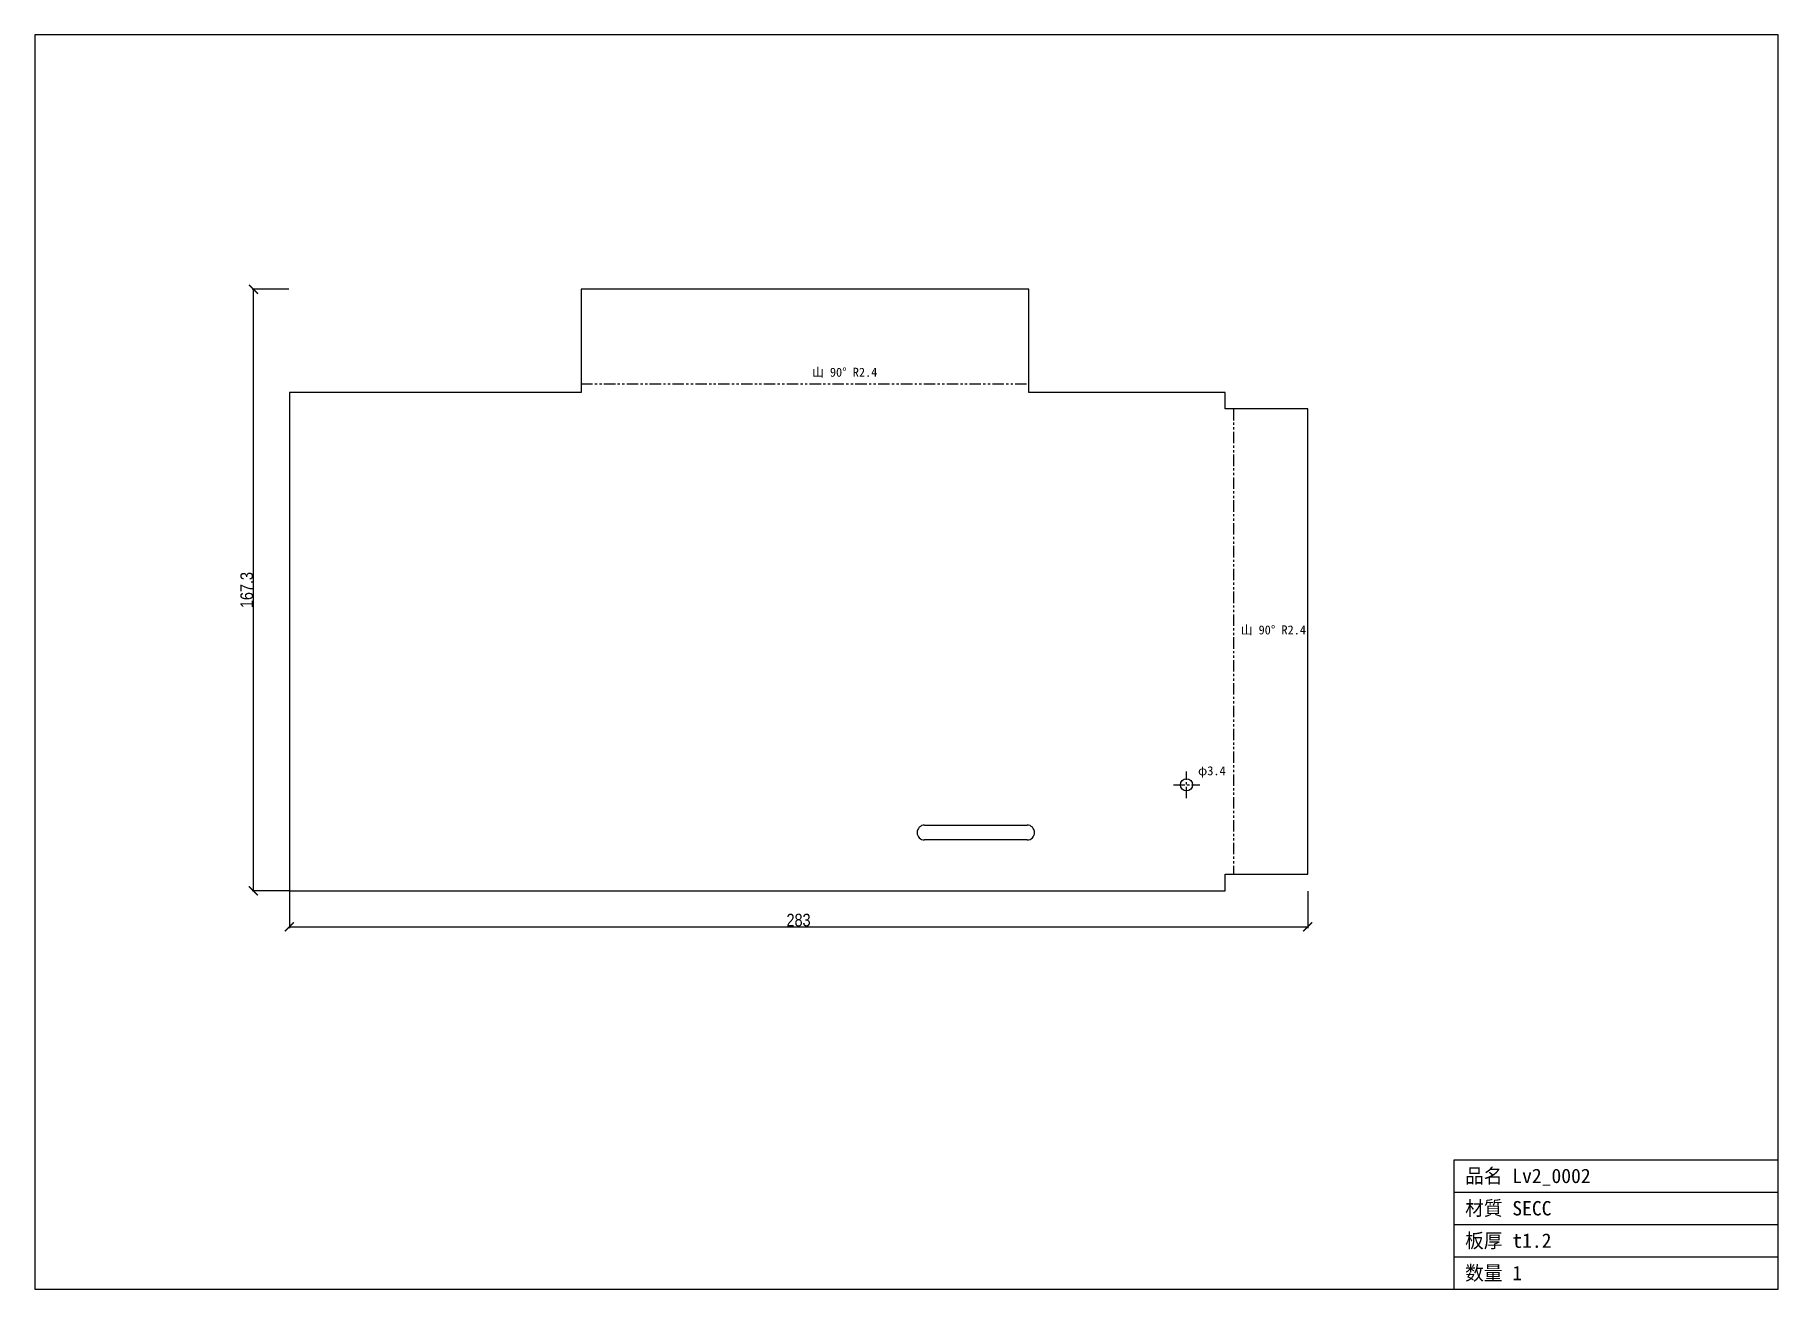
# Model space of a CAD drawing. Header units: millimetres. Extents: x -71 to 414, y -111 to 238.
import ezdxf

# ---------------------------------------------------------------- set-up
doc = ezdxf.new("R2010")
doc.units = ezdxf.units.MM
doc.linetypes.add('CENTER', pattern=[5.08, 3.175, -0.635, 0.635, -0.635])
doc.linetypes.add('PHANTOM', pattern=[6.35, 3.175, -0.635, 0.635, -0.635, 0.635, -0.635])
for name, color, linetype in [('中心線', 7, 'Continuous'), ('図枠', 7, 'Continuous'), ('外形', 7, 'Continuous'), ('寸法', 7, 'Continuous'), ('文字', 7, 'Continuous'), ('曲げ線', 7, 'Continuous')]:
    doc.layers.add(name, color=color, linetype=linetype)
doc.styles.add('OpenSansCondensed-Light', font='OpenSansCondensed-Light.ttf')
doc.dimstyles.new('EZDXF', dxfattribs={"dimtxt": 0.25, "dimasz": 0.175, "dimexe": 0.375, "dimexo": 0.125, "dimgap": 0.1, "dimtad": 1, "dimlfac": 100, "dimzin": 12, "dimdsep": 46, "dimtxsty": 'OpenSansCondensed-Light', "dimblk": 'ARCHTICK', "dimcen": 2.5, "dimazin": 3, "dimtfac": 0.5, "dimtmove": 2, "dimatfit": 3})

# ---------------------------------------------------------------- blocks, each defined once
blk = doc.blocks.new('_ARCHTICK')
at = {"color": 0, "linetype": 'BYBLOCK', "const_width": 0.15}
blk.add_lwpolyline([(-0.5, -0.5), (0.5, 0.5)], dxfattribs=at)

msp = doc.modelspace()

# ---------------------------------------------------------------- linework, layer by layer
at = {"layer": '中心線', "color": 1, "linetype": 'CENTER'}
for p, q in [((245.65, 29.47), (253, 29.47)), ((249.32, 25.79), (249.32, 33.14))]:
    msp.add_line(p, q, dxfattribs=at)
at = {"layer": '図枠'}
for p, q in [((413.73, 238.01), (-70.75, 238.01)), ((-70.75, 238.01), (-70.75, -110.75)), ((413.73, -110.75), (413.73, 238.01)), ((323.73, -110.75), (323.73, -74.75)), ((323.73, -74.75), (413.73, -74.75)), ((323.73, -83.75), (413.73, -83.75)), ((323.73, -92.75), (413.73, -92.75)), ((323.73, -101.75), (413.73, -101.75)), ((-70.75, -110.75), (413.73, -110.75))]:
    msp.add_line(p, q, dxfattribs=at)
at = {"layer": '外形'}
for p, q in [((205.47, 167.26), (81.06, 167.26)), ((81.06, 167.26), (81.06, 138.59)), ((205.47, 138.59), (205.47, 167.26)), ((81.06, 138.59), (0, 138.59)), ((0, 138.59), (0, 0)), ((260.03, 138.59), (205.47, 138.59)), ((260.03, 133.99), (260.03, 138.59)), ((282.98, 133.99), (260.03, 133.99)), ((282.98, 4.6), (282.98, 133.99)), ((176.51, 18.29), (205.01, 18.29)), ((205.01, 14.15), (176.51, 14.15)), ((0, 0), (260.03, 0)), ((260.03, 0), (260.03, 4.6)), ((260.03, 4.6), (282.98, 4.6))]:
    msp.add_line(p, q, dxfattribs=at)
msp.add_circle((249.32, 29.47), 1.68, dxfattribs=at)
for centre, start, end in [((176.51, 16.22), 90, -90), ((205.01, 16.22), -90, 90)]:
    msp.add_arc(centre, 2.07, start, end, dxfattribs=at)
at = {"layer": '曲げ線', "color": 3, "linetype": 'PHANTOM'}
for p, q in [((81.06, 140.95), (205.47, 140.95)), ((262.39, 133.99), (262.39, 4.6))]:
    msp.add_line(p, q, dxfattribs=at)

# ---------------------------------------------------------------- texts
at = {"layer": '文字'}
for s, height, p in [('山 90° R2.4', 2.5, (145.26, 142.95)), ('山 90° R2.4', 2.5, (264.39, 71.3)), ('φ3.4', 2.5, (252.5, 32.14)), ('品名 Lv2_0002', 4, (326.73, -81.25)), ('材質 SECC', 4, (326.73, -90.25)), ('板厚 t1.2', 4, (326.73, -99.25)), ('数量 1', 4, (326.73, -108.25))]:
    msp.add_text(s, height=height, dxfattribs=at).set_placement(p)

# ---------------------------------------------------------------- dimensions: what is measured, and where the dimension line sits
at = {"layer": '寸法'}
msp.add_linear_dim(base=(-10, 0), p1=(0, 0), p2=(0, 167.26), angle=90, dimstyle='EZDXF', override={"dimtxt": 3.5, "dimasz": 2.5, "dimdec": 1, "dimlfac": 1}, dxfattribs=at).render()
msp.add_linear_dim(base=(0, -10), p1=(0, 0), p2=(282.98, 0), dimstyle='EZDXF', override={"dimtxt": 3.5, "dimasz": 2.5, "dimdec": 1, "dimlfac": 1}, dxfattribs=at).render()

doc.saveas('drawing.dxf')
